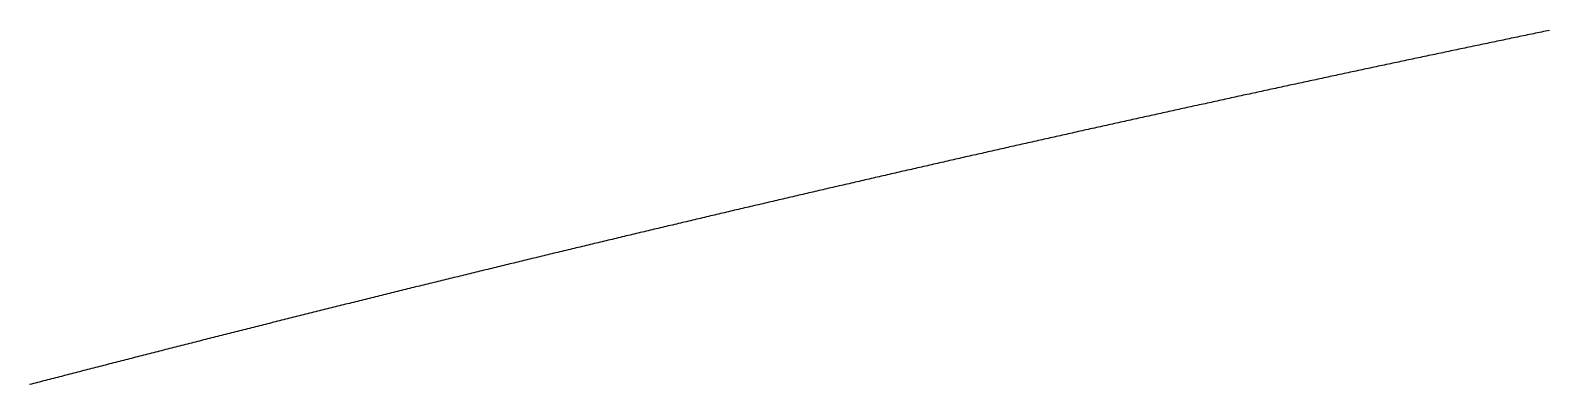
# Model space of a CAD drawing. Extents: x 6805096 to 46905100, y -25788412 to -58651.
# Drawn here: x 12388755 to 15133173, y -1867198 to -1227139 of the extents above; entities that cross this region are included whole.
import ezdxf

# ---------------------------------------------------------------- set-up
doc = ezdxf.new("R2010")
doc.units = 0

msp = doc.modelspace()

# ---------------------------------------------------------------- linework, layer by layer
at = {"layer": 'Layer 1'}
for p, q in [((15098537.135235, -1234687.774955), (15094891.468389, -1235443.988756)), ((15102182.841139, -1233931.803908), (15098537.135235, -1234687.774955)), ((15105828.586089, -1233176.075614), (15102182.841139, -1233931.803908)), ((15109474.370073, -1232420.590075), (15105828.586089, -1233176.075614)), ((15113120.193079, -1231665.347289), (15109474.370073, -1232420.590075)), ((15116766.055094, -1230910.347258), (15113120.193079, -1231665.347289)), ((15120411.956106, -1230155.589982), (15116766.055094, -1230910.347258)), ((15124057.896104, -1229401.07546), (15120411.956106, -1230155.589982)), ((15127703.875075, -1228646.803695), (15124057.896104, -1229401.07546)), ((15131349.893008, -1227892.774684), (15127703.875075, -1228646.803695)), ((15134995.949889, -1227138.98843), (15131349.893008, -1227892.774684)), ((14967317.82944, -1262064.404137), (14963673.576749, -1262829.356866)), ((14970962.121625, -1261299.694151), (14967317.82944, -1262064.404137)), ((14974606.453292, -1260535.226909), (14970962.121625, -1261299.694151)), ((14978250.824429, -1259771.00241), (14974606.453292, -1260535.226909)), ((14981895.235024, -1259007.020655), (14978250.824429, -1259771.00241)), ((14985539.685064, -1258243.281644), (14981895.235024, -1259007.020655)), ((14989184.174538, -1257479.785377), (14985539.685064, -1258243.281644)), ((14992828.703433, -1256716.531855), (14989184.174538, -1257479.785377)), ((14996473.271737, -1255953.521078), (14992828.703433, -1256716.531855)), ((15000117.879438, -1255190.753047), (14996473.271737, -1255953.521078)), ((15003762.526524, -1254428.227761), (15000117.879438, -1255190.753047)), ((15007407.212984, -1253665.94522), (15003762.526524, -1254428.227761)), ((15011051.938804, -1252903.905426), (15007407.212984, -1253665.94522)), ((15014696.703972, -1252142.108379), (15011051.938804, -1252903.905426)), ((15018341.508478, -1251380.554078), (15014696.703972, -1252142.108379)), ((15021986.352307, -1250619.242524), (15018341.508478, -1251380.554078)), ((15025631.235449, -1249858.173717), (15021986.352307, -1250619.242524)), ((15029276.157892, -1249097.347658), (15025631.235449, -1249858.173717)), ((15032921.119622, -1248336.764346), (15029276.157892, -1249097.347658)), ((15036566.120629, -1247576.423783), (15032921.119622, -1248336.764346)), ((15040211.160899, -1246816.325969), (15036566.120629, -1247576.423783)), ((15043856.240421, -1246056.470903), (15040211.160899, -1246816.325969)), ((15047501.359183, -1245296.858586), (15043856.240421, -1246056.470903)), ((15051146.517172, -1244537.489018), (15047501.359183, -1245296.858586)), ((15054791.714377, -1243778.3622), (15051146.517172, -1244537.489018)), ((15058436.950786, -1243019.478132), (15054791.714377, -1243778.3622)), ((15062082.226385, -1242260.836814), (15058436.950786, -1243019.478132)), ((15065727.541164, -1241502.438246), (15062082.226385, -1242260.836814)), ((15069372.89511, -1240744.282429), (15065727.541164, -1241502.438246)), ((15073018.28821, -1239986.369363), (15069372.89511, -1240744.282429)), ((15076663.720454, -1239228.699049), (15073018.28821, -1239986.369363)), ((15080309.191828, -1238471.271486), (15076663.720454, -1239228.699049)), ((15083954.702321, -1237714.086675), (15080309.191828, -1238471.271486)), ((15087600.25192, -1236957.144616), (15083954.702321, -1237714.086675)), ((15091245.840613, -1236200.44531), (15087600.25192, -1236957.144616)), ((15094891.468389, -1235443.988756), (15091245.840613, -1236200.44531)), ((14836149.707874, -1289755.628197), (14832506.885032, -1290529.31948)), ((14839792.570645, -1288982.179646), (14836149.707874, -1289755.628197)), ((14843435.473335, -1288208.973828), (14839792.570645, -1288982.179646)), ((14847078.41593, -1287436.010743), (14843435.473335, -1288208.973828)), ((14850721.398419, -1286663.290392), (14847078.41593, -1287436.010743)), ((14854364.42079, -1285890.812774), (14850721.398419, -1286663.290392)), ((14858007.48303, -1285118.577891), (14854364.42079, -1285890.812774)), ((14861650.585127, -1284346.585741), (14858007.48303, -1285118.577891)), ((14865293.727069, -1283574.836327), (14861650.585127, -1284346.585741)), ((14868936.908845, -1282803.329647), (14865293.727069, -1283574.836327)), ((14872580.130441, -1282032.065702), (14868936.908845, -1282803.329647)), ((14876223.391847, -1281261.044493), (14872580.130441, -1282032.065702)), ((14879866.693049, -1280490.26602), (14876223.391847, -1281261.044493)), ((14883510.034036, -1279719.730283), (14879866.693049, -1280490.26602)), ((14887153.414795, -1278949.437282), (14883510.034036, -1279719.730283)), ((14890796.835315, -1278179.387017), (14887153.414795, -1278949.437282)), ((14894440.295583, -1277409.57949), (14890796.835315, -1278179.387017)), ((14898083.795587, -1276640.0147), (14894440.295583, -1277409.57949)), ((14901727.335315, -1275870.692647), (14898083.795587, -1276640.0147)), ((14905370.914756, -1275101.613332), (14901727.335315, -1275870.692647)), ((14909014.533896, -1274332.776755), (14905370.914756, -1275101.613332)), ((14912658.192724, -1273564.182917), (14909014.533896, -1274332.776755)), ((14916301.891227, -1272795.831817), (14912658.192724, -1273564.182917)), ((14919945.629395, -1272027.723456), (14916301.891227, -1272795.831817)), ((14923589.407213, -1271259.857834), (14919945.629395, -1272027.723456)), ((14927233.224671, -1270492.234952), (14923589.407213, -1271259.857834)), ((14930877.081756, -1269724.854809), (14927233.224671, -1270492.234952)), ((14934520.978457, -1268957.717407), (14930877.081756, -1269724.854809)), ((14938164.91476, -1268190.822745), (14934520.978457, -1268957.717407)), ((14941808.890654, -1267424.170824), (14938164.91476, -1268190.822745)), ((14945452.906127, -1266657.761643), (14941808.890654, -1267424.170824)), ((14949096.961166, -1265891.595204), (14945452.906127, -1266657.761643)), ((14952741.05576, -1265125.671506), (14949096.961166, -1265891.595204)), ((14956385.189897, -1264359.990551), (14952741.05576, -1265125.671506)), ((14960029.363564, -1263594.552337), (14956385.189897, -1264359.990551)), ((14963673.576749, -1262829.356866), (14960029.363564, -1263594.552337)), ((14708674.753206, -1316979.246956), (14705033.335543, -1317761.433699)), ((14712316.211224, -1316197.302936), (14708674.753206, -1316979.246956)), ((14715957.709583, -1315415.601639), (14712316.211224, -1316197.302936)), ((14719599.248272, -1314634.143064), (14715957.709583, -1315415.601639)), ((14723240.827278, -1313852.927213), (14719599.248272, -1314634.143064)), ((14726882.44659, -1313071.954086), (14723240.827278, -1313852.927213)), ((14730524.106195, -1312291.223682), (14726882.44659, -1313071.954086)), ((14734165.806081, -1311510.736003), (14730524.106195, -1312291.223682)), ((14737807.546236, -1310730.491048), (14734165.806081, -1311510.736003)), ((14741449.326648, -1309950.488818), (14737807.546236, -1310730.491048)), ((14745091.147305, -1309170.729314), (14741449.326648, -1309950.488818)), ((14748733.008194, -1308391.212534), (14745091.147305, -1309170.729314)), ((14752374.909305, -1307611.938481), (14748733.008194, -1308391.212534)), ((14756016.850623, -1306832.907153), (14752374.909305, -1307611.938481)), ((14759658.832138, -1306054.118552), (14756016.850623, -1306832.907153)), ((14763300.853838, -1305275.572677), (14759658.832138, -1306054.118552)), ((14766942.915709, -1304497.269529), (14763300.853838, -1305275.572677)), ((14770585.017741, -1303719.209108), (14766942.915709, -1304497.269529)), ((14774227.15992, -1302941.391414), (14770585.017741, -1303719.209108)), ((14777869.342236, -1302163.816448), (14774227.15992, -1302941.391414)), ((14781511.564675, -1301386.48421), (14777869.342236, -1302163.816448)), ((14785153.827225, -1300609.394701), (14781511.564675, -1301386.48421)), ((14788796.129876, -1299832.54792), (14785153.827225, -1300609.394701)), ((14792438.472613, -1299055.943868), (14788796.129876, -1299832.54792)), ((14796080.855426, -1298279.582545), (14792438.472613, -1299055.943868)), ((14799723.278302, -1297503.463951), (14796080.855426, -1298279.582545)), ((14803365.741229, -1296727.588087), (14799723.278302, -1297503.463951)), ((14807008.244196, -1295951.954953), (14803365.741229, -1296727.588087)), ((14810650.787189, -1295176.56455), (14807008.244196, -1295951.954953)), ((14814293.370196, -1294401.416877), (14810650.787189, -1295176.56455)), ((14817935.993207, -1293626.511935), (14814293.370196, -1294401.416877)), ((14821578.656207, -1292851.849724), (14817935.993207, -1293626.511935)), ((14825221.359187, -1292077.430244), (14821578.656207, -1292851.849724)), ((14828864.102132, -1291303.253496), (14825221.359187, -1292077.430244)), ((14832506.885032, -1290529.31948), (14828864.102132, -1291303.253496)), ((14581249.231966, -1344500.200796), (14577609.234316, -1345290.882646)), ((14584889.270395, -1343709.761659), (14581249.231966, -1344500.200796)), ((14588529.349589, -1342919.565235), (14584889.270395, -1343709.761659)), ((14592169.469536, -1342129.611524), (14588529.349589, -1342919.565235)), ((14595809.630225, -1341339.900526), (14592169.469536, -1342129.611524)), ((14599449.831643, -1340550.432241), (14595809.630225, -1341339.900526)), ((14603090.073778, -1339761.206671), (14599449.831643, -1340550.432241)), ((14606730.356618, -1338972.223815), (14603090.073778, -1339761.206671)), ((14610370.680151, -1338183.483673), (14606730.356618, -1338972.223815)), ((14614011.044364, -1337394.986246), (14610370.680151, -1338183.483673)), ((14617651.449247, -1336606.731533), (14614011.044364, -1337394.986246)), ((14621291.894786, -1335818.719537), (14617651.449247, -1336606.731533)), ((14624932.380969, -1335030.950255), (14621291.894786, -1335818.719537)), ((14628572.907785, -1334243.42369), (14624932.380969, -1335030.950255)), ((14632213.475221, -1333456.139841), (14628572.907785, -1334243.42369)), ((14635854.083265, -1332669.098708), (14632213.475221, -1333456.139841)), ((14639494.731905, -1331882.300292), (14635854.083265, -1332669.098708)), ((14643135.42113, -1331095.744593), (14639494.731905, -1331882.300292)), ((14646776.150925, -1330309.431612), (14643135.42113, -1331095.744593)), ((14650416.921281, -1329523.361348), (14646776.150925, -1330309.431612)), ((14654057.732184, -1328737.533802), (14650416.921281, -1329523.361348)), ((14657698.583623, -1327951.948974), (14654057.732184, -1328737.533802)), ((14661339.475585, -1327166.606865), (14657698.583623, -1327951.948974)), ((14664980.408058, -1326381.507474), (14661339.475585, -1327166.606865)), ((14668621.38103, -1325596.650803), (14664980.408058, -1326381.507474)), ((14672262.39449, -1324812.036851), (14668621.38103, -1325596.650803)), ((14675903.448424, -1324027.665618), (14672262.39449, -1324812.036851)), ((14679544.542821, -1323243.537105), (14675903.448424, -1324027.665618)), ((14683185.677669, -1322459.651313), (14679544.542821, -1323243.537105)), ((14686826.852956, -1321676.008241), (14683185.677669, -1322459.651313)), ((14690468.068669, -1320892.60789), (14686826.852956, -1321676.008241)), ((14694109.324796, -1320109.45026), (14690468.068669, -1320892.60789)), ((14697750.621325, -1319326.535351), (14694109.324796, -1320109.45026)), ((14701391.958245, -1318543.863164), (14697750.621325, -1319326.535351)), ((14705033.335543, -1317761.433699), (14701391.958245, -1318543.863164)), ((14457512.267377, -1371519.543468), (14453873.663372, -1372318.477369)), ((14461150.91257, -1370720.85227), (14457512.267377, -1371519.543468)), ((14464789.598942, -1369922.403775), (14461150.91257, -1370720.85227)), ((14468428.326478, -1369124.197983), (14464789.598942, -1369922.403775)), ((14472067.095167, -1368326.234894), (14468428.326478, -1369124.197983)), ((14475705.904998, -1367528.514509), (14472067.095167, -1368326.234894)), ((14479344.755957, -1366731.036829), (14475705.904998, -1367528.514509)), ((14482983.648033, -1365933.801852), (14479344.755957, -1366731.036829)), ((14486622.581213, -1365136.809581), (14482983.648033, -1365933.801852)), ((14490261.555487, -1364340.060014), (14486622.581213, -1365136.809581)), ((14493900.57084, -1363543.553153), (14490261.555487, -1364340.060014)), ((14497539.627262, -1362747.288997), (14493900.57084, -1363543.553153)), ((14501178.72474, -1361951.267546), (14497539.627262, -1362747.288997)), ((14504817.863262, -1361155.488802), (14501178.72474, -1361951.267546)), ((14508457.042816, -1360359.952765), (14504817.863262, -1361155.488802)), ((14512096.263391, -1359564.659434), (14508457.042816, -1360359.952765)), ((14515735.524972, -1358769.60881), (14512096.263391, -1359564.659434)), ((14519374.82755, -1357974.800893), (14515735.524972, -1358769.60881)), ((14523014.171111, -1357180.235684), (14519374.82755, -1357974.800893)), ((14526653.555643, -1356385.913182), (14523014.171111, -1357180.235684)), ((14530292.981135, -1355591.833389), (14526653.555643, -1356385.913182)), ((14533932.447574, -1354797.996304), (14530292.981135, -1355591.833389)), ((14537571.954948, -1354004.401928), (14533932.447574, -1354797.996304)), ((14541211.503245, -1353211.050261), (14537571.954948, -1354004.401928)), ((14544851.092453, -1352417.941303), (14541211.503245, -1353211.050261)), ((14548490.72256, -1351625.075054), (14544851.092453, -1352417.941303)), ((14552130.393553, -1350832.451516), (14548490.72256, -1351625.075054)), ((14555770.105421, -1350040.070687), (14552130.393553, -1350832.451516)), ((14559409.858151, -1349247.932569), (14555770.105421, -1350040.070687)), ((14563049.651732, -1348456.037162), (14559409.858151, -1349247.932569)), ((14566689.486151, -1347664.384466), (14563049.651732, -1348456.037162)), ((14570329.361396, -1346872.974481), (14566689.486151, -1347664.384466)), ((14573969.277455, -1346081.807207), (14570329.361396, -1346872.974481)), ((14577609.234316, -1345290.882646), (14573969.277455, -1346081.807207)), ((14330185.721389, -1399626.636016), (14326548.566643, -1400434.064328)), ((14333822.917748, -1398819.450397), (14330185.721389, -1399626.636016)), ((14337460.155708, -1398012.50747), (14333822.917748, -1398819.450397)), ((14341097.435257, -1397205.807237), (14337460.155708, -1398012.50747)), ((14344734.756383, -1396399.349697), (14341097.435257, -1397205.807237)), ((14348372.119074, -1395593.13485), (14344734.756383, -1396399.349697)), ((14352009.523317, -1394787.162698), (14348372.119074, -1395593.13485)), ((14355646.969102, -1393981.43324), (14352009.523317, -1394787.162698)), ((14359284.456414, -1393175.946477), (14355646.969102, -1393981.43324)), ((14362921.985243, -1392370.702408), (14359284.456414, -1393175.946477)), ((14366559.555577, -1391565.701035), (14362921.985243, -1392370.702408)), ((14370197.167402, -1390760.942357), (14366559.555577, -1391565.701035)), ((14373834.820708, -1389956.426375), (14370197.167402, -1390760.942357)), ((14377472.515481, -1389152.153088), (14373834.820708, -1389956.426375)), ((14381110.25171, -1388348.122499), (14377472.515481, -1389152.153088)), ((14384748.029383, -1387544.334605), (14381110.25171, -1388348.122499)), ((14388385.848488, -1386740.789409), (14384748.029383, -1387544.334605)), ((14392023.709012, -1385937.48691), (14388385.848488, -1386740.789409)), ((14395661.610944, -1385134.427108), (14392023.709012, -1385937.48691)), ((14399299.554271, -1384331.610004), (14395661.610944, -1385134.427108)), ((14402937.538981, -1383529.035598), (14399299.554271, -1384331.610004)), ((14406575.565062, -1382726.70389), (14402937.538981, -1383529.035598)), ((14410213.632502, -1381924.614881), (14406575.565062, -1382726.70389)), ((14413851.741289, -1381122.768571), (14410213.632502, -1381924.614881)), ((14417489.89141, -1380321.16496), (14413851.741289, -1381122.768571)), ((14421128.082854, -1379519.804049), (14417489.89141, -1380321.16496)), ((14424766.315609, -1378718.685837), (14421128.082854, -1379519.804049)), ((14428404.589662, -1377917.810325), (14424766.315609, -1378718.685837)), ((14432042.905002, -1377117.177514), (14428404.589662, -1377917.810325)), ((14435681.261615, -1376316.787403), (14432042.905002, -1377117.177514)), ((14439319.659491, -1375516.639994), (14435681.261615, -1376316.787403)), ((14442958.098617, -1374716.735285), (14439319.659491, -1375516.639994)), ((14446596.57898, -1373917.073278), (14442958.098617, -1374716.735285)), ((14450235.100569, -1373117.653973), (14446596.57898, -1373917.073278)), ((14453873.663372, -1372318.477369), (14450235.100569, -1373117.653973)), ((14210181.659054, -1426399.910261), (14206545.88434, -1427215.347267)), ((14213817.475781, -1425584.71594), (14210181.659054, -1426399.910261)), ((14217453.334509, -1424769.764301), (14213817.475781, -1425584.71594)), ((14221089.235225, -1423955.055346), (14217453.334509, -1424769.764301)), ((14224725.177918, -1423140.589075), (14221089.235225, -1423955.055346)), ((14228361.162576, -1422326.365488), (14224725.177918, -1423140.589075)), ((14231997.189186, -1421512.384586), (14228361.162576, -1422326.365488)), ((14235633.257736, -1420698.646368), (14231997.189186, -1421512.384586)), ((14239269.368214, -1419885.150836), (14235633.257736, -1420698.646368)), ((14242905.520608, -1419071.897989), (14239269.368214, -1419885.150836)), ((14246541.714907, -1418258.887827), (14242905.520608, -1419071.897989)), ((14250177.951097, -1417446.120352), (14246541.714907, -1418258.887827)), ((14253814.229166, -1416633.595562), (14250177.951097, -1417446.120352)), ((14257450.549103, -1415821.31346), (14253814.229166, -1416633.595562)), ((14261086.910896, -1415009.274044), (14257450.549103, -1415821.31346)), ((14264723.314532, -1414197.477315), (14261086.910896, -1415009.274044)), ((14268359.759999, -1413385.923273), (14264723.314532, -1414197.477315)), ((14271996.247286, -1412574.611919), (14268359.759999, -1413385.923273)), ((14275632.776379, -1411763.543253), (14271996.247286, -1412574.611919)), ((14279269.347268, -1410952.717276), (14275632.776379, -1411763.543253)), ((14282905.959939, -1410142.133987), (14279269.347268, -1410952.717276)), ((14286542.614381, -1409331.793386), (14282905.959939, -1410142.133987)), ((14290179.310581, -1408521.695475), (14286542.614381, -1409331.793386)), ((14293816.048528, -1407711.840254), (14290179.310581, -1408521.695475)), ((14297452.828209, -1406902.227721), (14293816.048528, -1407711.840254)), ((14301089.649613, -1406092.857879), (14297452.828209, -1406902.227721)), ((14304726.512726, -1405283.730727), (14301089.649613, -1406092.857879)), ((14308363.417538, -1404474.846266), (14304726.512726, -1405283.730727)), ((14312000.364036, -1403666.204496), (14308363.417538, -1404474.846266)), ((14315637.352207, -1402857.805416), (14312000.364036, -1403666.204496)), ((14319274.38204, -1402049.649028), (14315637.352207, -1402857.805416)), ((14322911.453523, -1401241.735332), (14319274.38204, -1402049.649028)), ((14326548.566643, -1400434.064328), (14322911.453523, -1401241.735332)), ((14086588.967269, -1454260.911744), (14082954.628199, -1455084.599802)), ((14090223.348764, -1453437.46636), (14086588.967269, -1454260.911744)), ((14093857.772671, -1452614.263649), (14090223.348764, -1453437.46636)), ((14097492.238979, -1451791.303612), (14093857.772671, -1452614.263649)), ((14101126.747675, -1450968.586249), (14097492.238979, -1451791.303612)), ((14104761.298747, -1450146.11156), (14101126.747675, -1450968.586249)), ((14108395.892183, -1449323.879547), (14104761.298747, -1450146.11156)), ((14112030.527972, -1448501.890208), (14108395.892183, -1449323.879547)), ((14115665.2061, -1447680.143544), (14112030.527972, -1448501.890208)), ((14119299.926556, -1446858.639556), (14115665.2061, -1447680.143544)), ((14122934.689327, -1446037.378244), (14119299.926556, -1446858.639556)), ((14126569.494403, -1445216.359608), (14122934.689327, -1446037.378244)), ((14130204.341769, -1444395.583649), (14126569.494403, -1445216.359608)), ((14133839.231415, -1443575.050366), (14130204.341769, -1444395.583649)), ((14137474.163328, -1442754.75976), (14133839.231415, -1443575.050366)), ((14141109.137496, -1441934.711832), (14137474.163328, -1442754.75976)), ((14144744.153907, -1441114.906581), (14141109.137496, -1441934.711832)), ((14148379.21255, -1440295.344008), (14144744.153907, -1441114.906581)), ((14152014.31341, -1439476.024113), (14148379.21255, -1440295.344008)), ((14155649.456478, -1438656.946897), (14152014.31341, -1439476.024113)), ((14159284.64174, -1437838.112359), (14155649.456478, -1438656.946897)), ((14162919.869184, -1437019.520501), (14159284.64174, -1437838.112359)), ((14166555.138799, -1436201.171321), (14162919.869184, -1437019.520501)), ((14170190.450572, -1435383.064822), (14166555.138799, -1436201.171321)), ((14173825.804491, -1434565.201002), (14170190.450572, -1435383.064822)), ((14177461.200544, -1433747.579862), (14173825.804491, -1434565.201002)), ((14181096.638719, -1432930.201403), (14177461.200544, -1433747.579862)), ((14184732.119004, -1432113.065625), (14181096.638719, -1432930.201403)), ((14188367.641387, -1431296.172527), (14184732.119004, -1432113.065625)), ((14192003.205855, -1430479.522111), (14188367.641387, -1431296.172527)), ((14195638.812396, -1429663.114377), (14192003.205855, -1430479.522111)), ((14199274.460999, -1428846.949325), (14195638.812396, -1429663.114377)), ((14202910.151651, -1428031.026954), (14199274.460999, -1428846.949325)), ((14206545.88434, -1427215.347267), (14202910.151651, -1428031.026954)), ((13966678.25063, -1481570.747412), (13963045.318367, -1482402.443526)), ((13970311.225718, -1480739.293961), (13966678.25063, -1481570.747412)), ((13973944.243617, -1479908.083175), (13970311.225718, -1480739.293961)), ((13977577.304317, -1479077.115053), (13973944.243617, -1479908.083175)), ((13981210.407805, -1478246.389596), (13977577.304317, -1479077.115053)), ((13984843.554068, -1477415.906804), (13981210.407805, -1478246.389596)), ((13988476.743096, -1476585.666677), (13984843.554068, -1477415.906804)), ((13992109.974875, -1475755.669215), (13988476.743096, -1476585.666677)), ((13995743.249393, -1474925.914419), (13992109.974875, -1475755.669215)), ((13999376.566639, -1474096.402289), (13995743.249393, -1474925.914419)), ((14003009.9266, -1473267.132826), (13999376.566639, -1474096.402289)), ((14006643.329264, -1472438.106029), (14003009.9266, -1473267.132826)), ((14010276.774619, -1471609.321899), (14006643.329264, -1472438.106029)), ((14013910.262654, -1470780.780437), (14010276.774619, -1471609.321899)), ((14017543.793355, -1469952.481642), (14013910.262654, -1470780.780437)), ((14021177.366711, -1469124.425514), (14017543.793355, -1469952.481642)), ((14024810.982709, -1468296.612055), (14021177.366711, -1469124.425514)), ((14028444.641338, -1467469.041264), (14024810.982709, -1468296.612055)), ((14032078.342585, -1466641.713142), (14028444.641338, -1467469.041264)), ((14035712.086439, -1465814.627689), (14032078.342585, -1466641.713142)), ((14039345.872887, -1464987.784905), (14035712.086439, -1465814.627689)), ((14042979.701917, -1464161.18479), (14039345.872887, -1464987.784905)), ((14046613.573517, -1463334.827346), (14042979.701917, -1464161.18479)), ((14050247.487674, -1462508.712571), (14046613.573517, -1463334.827346)), ((14053881.444378, -1461682.840467), (14050247.487674, -1462508.712571)), ((14057515.443615, -1460857.211033), (14053881.444378, -1461682.840467)), ((14061149.485373, -1460031.824271), (14057515.443615, -1460857.211033)), ((14064783.569641, -1459206.68018), (14061149.485373, -1460031.824271)), ((14068417.696407, -1458381.77876), (14064783.569641, -1459206.68018)), ((14072051.865657, -1457557.120012), (14068417.696407, -1458381.77876)), ((14075686.077381, -1456732.703936), (14072051.865657, -1457557.120012)), ((14079320.331565, -1455908.530533), (14075686.077381, -1456732.703936)), ((14082954.628199, -1455084.599802), (14079320.331565, -1455908.530533)), ((13846814.169622, -1509144.84392), (13843182.657354, -1509984.547776)), ((13850445.725115, -1508305.382717), (13846814.169622, -1509144.84392)), ((13854077.323819, -1507466.164169), (13850445.725115, -1508305.382717)), ((13857708.965723, -1506627.188276), (13854077.323819, -1507466.164169)), ((13861340.650815, -1505788.455038), (13857708.965723, -1506627.188276)), ((13864972.379082, -1504949.964456), (13861340.650815, -1505788.455038)), ((13868604.150512, -1504111.716529), (13864972.379082, -1504949.964456)), ((13872235.965094, -1503273.711258), (13868604.150512, -1504111.716529)), ((13875867.822815, -1502435.948643), (13872235.965094, -1503273.711258)), ((13879499.723662, -1501598.428685), (13875867.822815, -1502435.948643)), ((13883131.667625, -1500761.151384), (13879499.723662, -1501598.428685)), ((13886763.654691, -1499924.11674), (13883131.667625, -1500761.151384)), ((13890395.684847, -1499087.324754), (13886763.654691, -1499924.11674)), ((13894027.758082, -1498250.775425), (13890395.684847, -1499087.324754)), ((13897659.874383, -1497414.468754), (13894027.758082, -1498250.775425)), ((13901292.033738, -1496578.404741), (13897659.874383, -1497414.468754)), ((13904924.236136, -1495742.583387), (13901292.033738, -1496578.404741)), ((13908556.481564, -1494907.004692), (13904924.236136, -1495742.583387)), ((13912188.77001, -1494071.668656), (13908556.481564, -1494907.004692)), ((13915821.101462, -1493236.57528), (13912188.77001, -1494071.668656)), ((13919453.475908, -1492401.724563), (13915821.101462, -1493236.57528)), ((13923085.893336, -1491567.116506), (13919453.475908, -1492401.724563)), ((13926718.353733, -1490732.75111), (13923085.893336, -1491567.116506)), ((13930350.857087, -1489898.628374), (13926718.353733, -1490732.75111)), ((13933983.403387, -1489064.748299), (13930350.857087, -1489898.628374)), ((13937615.99262, -1488231.110885), (13933983.403387, -1489064.748299)), ((13941248.624775, -1487397.716133), (13937615.99262, -1488231.110885)), ((13944881.299838, -1486564.564042), (13941248.624775, -1487397.716133)), ((13948514.017798, -1485731.654614), (13944881.299838, -1486564.564042)), ((13952146.778643, -1484898.987848), (13948514.017798, -1485731.654614)), ((13955779.582361, -1484066.563744), (13952146.778643, -1484898.987848)), ((13959412.42894, -1483234.382303), (13955779.582361, -1484066.563744)), ((13963045.318367, -1482402.443526), (13959412.42894, -1483234.382303)), ((13730627.282155, -1536135.722277), (13726997.159445, -1536983.190918)), ((13734257.448476, -1535288.496281), (13730627.282155, -1536135.722277)), ((13737887.658396, -1534441.512931), (13734257.448476, -1535288.496281)), ((13741517.911904, -1533594.772226), (13737887.658396, -1534441.512931)), ((13745148.208987, -1532748.274166), (13741517.911904, -1533594.772226)), ((13748778.549632, -1531902.018754), (13745148.208987, -1532748.274166)), ((13752408.933829, -1531056.005987), (13748778.549632, -1531902.018754)), ((13756039.361564, -1530210.235867), (13752408.933829, -1531056.005987)), ((13759669.832826, -1529364.708395), (13756039.361564, -1530210.235867)), ((13763300.347602, -1528519.42357), (13759669.832826, -1529364.708395)), ((13766930.905881, -1527674.381392), (13763300.347602, -1528519.42357)), ((13770561.507651, -1526829.581862), (13766930.905881, -1527674.381392)), ((13774192.152898, -1525985.024981), (13770561.507651, -1526829.581862)), ((13777822.841612, -1525140.710748), (13774192.152898, -1525985.024981)), ((13781453.573779, -1524296.639164), (13777822.841612, -1525140.710748)), ((13785084.349388, -1523452.810228), (13781453.573779, -1524296.639164)), ((13788715.168428, -1522609.223943), (13785084.349388, -1523452.810228)), ((13792346.030885, -1521765.880307), (13788715.168428, -1522609.223943)), ((13795976.936747, -1520922.779321), (13792346.030885, -1521765.880307)), ((13799607.886003, -1520079.920985), (13795976.936747, -1520922.779321)), ((13803238.87864, -1519237.305299), (13799607.886003, -1520079.920985)), ((13806869.914646, -1518394.932265), (13803238.87864, -1519237.305299)), ((13810500.99401, -1517552.801881), (13806869.914646, -1518394.932265)), ((13814132.116718, -1516710.914149), (13810500.99401, -1517552.801881)), ((13817763.28276, -1515869.269069), (13814132.116718, -1516710.914149)), ((13821394.492122, -1515027.86664), (13817763.28276, -1515869.269069)), ((13825025.744793, -1514186.706864), (13821394.492122, -1515027.86664)), ((13828657.04076, -1513345.78974), (13825025.744793, -1514186.706864)), ((13832288.380012, -1512505.115269), (13828657.04076, -1513345.78974)), ((13835919.762537, -1511664.683451), (13832288.380012, -1512505.115269)), ((13839551.188321, -1510824.494287), (13835919.762537, -1511664.683451)), ((13843182.657354, -1509984.547776), (13839551.188321, -1510824.494287)), ((13610856.332038, -1564230.302293), (13607227.655299, -1565085.778059)), ((13614485.052787, -1563375.069162), (13610856.332038, -1564230.302293)), ((13618113.817536, -1562520.078668), (13614485.052787, -1563375.069162)), ((13621742.626272, -1561665.330809), (13618113.817536, -1562520.078668)), ((13625371.478982, -1560810.825587), (13621742.626272, -1561665.330809)), ((13629000.375655, -1559956.563001), (13625371.478982, -1560810.825587)), ((13632629.316279, -1559102.543053), (13629000.375655, -1559956.563001)), ((13636258.300841, -1558248.765742), (13632629.316279, -1559102.543053)), ((13639887.329329, -1557395.231068), (13636258.300841, -1558248.765742)), ((13643516.401731, -1556541.939033), (13639887.329329, -1557395.231068)), ((13647145.518036, -1555688.889635), (13643516.401731, -1556541.939033)), ((13650774.67823, -1554836.082876), (13647145.518036, -1555688.889635)), ((13654403.882302, -1553983.518755), (13650774.67823, -1554836.082876)), ((13658033.13024, -1553131.197274), (13654403.882302, -1553983.518755)), ((13661662.422032, -1552279.118432), (13658033.13024, -1553131.197274)), ((13665291.757665, -1551427.282229), (13661662.422032, -1552279.118432)), ((13668921.137128, -1550575.688666), (13665291.757665, -1551427.282229)), ((13672550.560407, -1549724.337744), (13668921.137128, -1550575.688666)), ((13676180.027492, -1548873.229461), (13672550.560407, -1549724.337744)), ((13679809.53837, -1548022.36382), (13676180.027492, -1548873.229461)), ((13683439.09303, -1547171.74082), (13679809.53837, -1548022.36382)), ((13687068.691457, -1546321.36046), (13683439.09303, -1547171.74082)), ((13690698.333642, -1545471.222743), (13687068.691457, -1546321.36046)), ((13694328.019571, -1544621.327667), (13690698.333642, -1545471.222743)), ((13697957.749233, -1543771.675234), (13694328.019571, -1544621.327667)), ((13701587.522615, -1542922.265443), (13697957.749233, -1543771.675234)), ((13705217.339706, -1542073.098294), (13701587.522615, -1542922.265443)), ((13708847.200493, -1541224.173789), (13705217.339706, -1542073.098294)), ((13712477.104964, -1540375.491927), (13708847.200493, -1541224.173789)), ((13716107.053106, -1539527.052709), (13712477.104964, -1540375.491927)), ((13719737.044909, -1538678.856134), (13716107.053106, -1539527.052709)), ((13723367.080359, -1537830.902204), (13719737.044909, -1538678.856134)), ((13726997.159445, -1536983.190918), (13723367.080359, -1537830.902204)), ((13494760.571953, -1591725.872462), (13491133.309962, -1592589.112414)), ((13498387.878342, -1590862.875137), (13494760.571953, -1591725.872462)), ((13502015.229118, -1590000.120439), (13498387.878342, -1590862.875137)), ((13505642.624268, -1589137.608368), (13502015.229118, -1590000.120439)), ((13509270.063781, -1588275.338923), (13505642.624268, -1589137.608368)), ((13512897.547643, -1587413.312106), (13509270.063781, -1588275.338923)), ((13516525.075844, -1586551.527917), (13512897.547643, -1587413.312106)), ((13520152.648371, -1585689.986356), (13516525.075844, -1586551.527917)), ((13523780.265211, -1584828.687424), (13520152.648371, -1585689.986356)), ((13527407.926353, -1583967.63112), (13523780.265211, -1584828.687424)), ((13531035.631785, -1583106.817445), (13527407.926353, -1583967.63112)), ((13534663.381494, -1582246.246399), (13531035.631785, -1583106.817445)), ((13538291.175469, -1581385.917983), (13534663.381494, -1582246.246399)), ((13541919.013696, -1580525.832196), (13538291.175469, -1581385.917983)), ((13545546.896165, -1579665.989039), (13541919.013696, -1580525.832196)), ((13549174.822863, -1578806.388513), (13545546.896165, -1579665.989039)), ((13552802.793778, -1577947.030618), (13549174.822863, -1578806.388513)), ((13556430.808898, -1577087.915353), (13552802.793778, -1577947.030618)), ((13560058.86821, -1576229.04272), (13556430.808898, -1577087.915353)), ((13563686.971704, -1575370.412718), (13560058.86821, -1576229.04272)), ((13567315.119365, -1574512.025348), (13563686.971704, -1575370.412718)), ((13570943.311183, -1573653.88061), (13567315.119365, -1574512.025348)), ((13574571.547145, -1572795.978504), (13570943.311183, -1573653.88061)), ((13578199.82724, -1571938.319032), (13574571.547145, -1572795.978504)), ((13581828.151454, -1571080.902192), (13578199.82724, -1571938.319032)), ((13585456.519776, -1570223.727985), (13581828.151454, -1571080.902192)), ((13589084.932194, -1569366.796412), (13585456.519776, -1570223.727985)), ((13592713.388696, -1568510.107472), (13589084.932194, -1569366.796412)), ((13596341.88927, -1567653.661167), (13592713.388696, -1568510.107472)), ((13599970.433903, -1566797.457496), (13596341.88927, -1567653.661167)), ((13603599.022583, -1565941.49646), (13599970.433903, -1566797.457496)), ((13607227.655299, -1565085.778059), (13603599.022583, -1565941.49646)), ((13382336.155641, -1618599.130766), (13378710.276013, -1619469.891991)), ((13385962.080044, -1617728.612159), (13382336.155641, -1618599.130766)), ((13389588.049208, -1616858.336169), (13385962.080044, -1617728.612159)), ((13393214.063122, -1615988.302798), (13389588.049208, -1616858.336169)), ((13396840.121773, -1615118.512045), (13393214.063122, -1615988.302798)), ((13400466.225151, -1614248.96391), (13396840.121773, -1615118.512045)), ((13404092.373241, -1613379.658394), (13400466.225151, -1614248.96391)), ((13407718.566033, -1612510.595497), (13404092.373241, -1613379.658394)), ((13411344.803514, -1611641.77522), (13407718.566033, -1612510.595497)), ((13414971.085673, -1610773.197562), (13411344.803514, -1611641.77522)), ((13418597.412496, -1609904.862525), (13414971.085673, -1610773.197562)), ((13422223.783972, -1609036.770107), (13418597.412496, -1609904.862525)), ((13425850.200089, -1608168.920311), (13422223.783972, -1609036.770107)), ((13429476.660834, -1607301.313135), (13425850.200089, -1608168.920311)), ((13433103.166197, -1606433.94858), (13429476.660834, -1607301.313135)), ((13436729.716163, -1605566.826646), (13433103.166197, -1606433.94858)), ((13440356.310722, -1604699.947335), (13436729.716163, -1605566.826646)), ((13443982.949861, -1603833.310645), (13440356.310722, -1604699.947335)), ((13447609.633569, -1602966.916578), (13443982.949861, -1603833.310645)), ((13451236.361832, -1602100.765133), (13447609.633569, -1602966.916578)), ((13454863.134639, -1601234.856311), (13451236.361832, -1602100.765133)), ((13458489.951978, -1600369.190112), (13454863.134639, -1601234.856311)), ((13462116.813837, -1599503.766537), (13458489.951978, -1600369.190112)), ((13465743.720203, -1598638.585586), (13462116.813837, -1599503.766537)), ((13469370.671065, -1597773.647258), (13465743.720203, -1598638.585586)), ((13472997.66641, -1596908.951555), (13469370.671065, -1597773.647258)), ((13476624.706226, -1596044.498476), (13472997.66641, -1596908.951555)), ((13480251.790502, -1595180.288023), (13476624.706226, -1596044.498476)), ((13483878.919224, -1594316.320194), (13480251.790502, -1595180.288023)), ((13487506.092382, -1593452.594991), (13483878.919224, -1594316.320194)), ((13491133.309962, -1592589.112414), (13487506.092382, -1593452.594991)), ((13266330.281508, -1646583.826612), (13262705.841042, -1647462.351441)), ((13269954.767136, -1645705.544391), (13266330.281508, -1646583.826612)), ((13273579.297914, -1644827.504778), (13269954.767136, -1645705.544391)), ((13277203.873828, -1643949.707774), (13273579.297914, -1644827.504778)), ((13280828.494868, -1643072.153379), (13277203.873828, -1643949.707774)), ((13284453.161021, -1642194.841594), (13280828.494868, -1643072.153379)), ((13288077.872275, -1641317.772418), (13284453.161021, -1642194.841594)), ((13291702.628618, -1640440.945852), (13288077.872275, -1641317.772418)), ((13295327.430037, -1639564.361896), (13291702.628618, -1640440.945852)), ((13298952.276521, -1638688.020551), (13295327.430037, -1639564.361896)), ((13302577.168058, -1637811.921816), (13298952.276521, -1638688.020551)), ((13306202.104635, -1636936.065693), (13302577.168058, -1637811.921816)), ((13309827.08624, -1636060.452181), (13306202.104635, -1636936.065693)), ((13313452.112862, -1635185.08128), (13309827.08624, -1636060.452181)), ((13317077.184487, -1634309.952992), (13313452.112862, -1635185.08128)), ((13320702.301105, -1633435.067315), (13317077.184487, -1634309.952992)), ((13324327.462703, -1632560.424252), (13320702.301105, -1633435.067315)), ((13327952.669268, -1631686.023801), (13324327.462703, -1632560.424252)), ((13331577.920789, -1630811.865963), (13327952.669268, -1631686.023801)), ((13335203.217253, -1629937.950738), (13331577.920789, -1630811.865963)), ((13338828.558649, -1629064.278127), (13335203.217253, -1629937.950738)), ((13342453.944964, -1628190.84813), (13338828.558649, -1629064.278127)), ((13346079.376186, -1627317.660747), (13342453.944964, -1628190.84813)), ((13349704.852304, -1626444.715979), (13346079.376186, -1627317.660747)), ((13353330.373304, -1625572.013826), (13349704.852304, -1626444.715979)), ((13356955.939175, -1624699.554287), (13353330.373304, -1625572.013826)), ((13360581.549905, -1623827.337365), (13356955.939175, -1624699.554287)), ((13364207.205482, -1622955.363057), (13360581.549905, -1623827.337365)), ((13367832.905893, -1622083.631366), (13364207.205482, -1622955.363057)), ((13371458.651127, -1621212.142291), (13367832.905893, -1622083.631366)), ((13375084.441171, -1620340.895832), (13371458.651127, -1621212.142291)), ((13378710.276013, -1619469.891991), (13375084.441171, -1620340.895832)), ((13153993.687218, -1673930.907697), (13150370.652765, -1674816.953237)), ((13157616.767208, -1673045.104756), (13153993.687218, -1673930.907697)), ((13161239.892723, -1672159.544415), (13157616.767208, -1673045.104756)), ((13164863.06375, -1671274.226673), (13161239.892723, -1672159.544415)), ((13168486.280278, -1670389.151532), (13164863.06375, -1671274.226673)), ((13172109.542294, -1669504.318991), (13168486.280278, -1670389.151532)), ((13175732.849787, -1668619.729051), (13172109.542294, -1669504.318991)), ((13179356.202744, -1667735.381711), (13175732.849787, -1668619.729051)), ((13182979.601154, -1666851.276973), (13179356.202744, -1667735.381711)), ((13186603.045003, -1665967.414837), (13182979.601154, -1666851.276973)), ((13190226.53428, -1665083.795302), (13186603.045003, -1665967.414837)), ((13193850.068973, -1664200.41837), (13190226.53428, -1665083.795302)), ((13197473.64907, -1663317.28404), (13193850.068973, -1664200.41837)), ((13201097.274558, -1662434.392312), (13197473.64907, -1663317.28404)), ((13204720.945426, -1661551.743188), (13201097.274558, -1662434.392312)), ((13208344.661662, -1660669.336667), (13204720.945426, -1661551.743188)), ((13211968.423252, -1659787.172749), (13208344.661662, -1660669.336667)), ((13215592.230186, -1658905.251436), (13211968.423252, -1659787.172749)), ((13219216.082451, -1658023.572726), (13215592.230186, -1658905.251436)), ((13222839.980034, -1657142.136621), (13219216.082451, -1658023.572726)), ((13226463.922925, -1656260.943121), (13222839.980034, -1657142.136621)), ((13230087.91111, -1655379.992226), (13226463.922925, -1656260.943121)), ((13233711.944578, -1654499.283936), (13230087.91111, -1655379.992226)), ((13237336.023316, -1653618.818251), (13233711.944578, -1654499.283936)), ((13240960.147313, -1652738.595173), (13237336.023316, -1653618.818251)), ((13244584.316556, -1651858.6147), (13240960.147313, -1652738.595173)), ((13248208.531033, -1650978.876834), (13244584.316556, -1651858.6147)), ((13251832.790733, -1650099.381575), (13248208.531033, -1650978.876834)), ((13255457.095642, -1649220.128923), (13251832.790733, -1650099.381575)), ((13259081.445749, -1648341.118878), (13255457.095642, -1649220.128923)), ((13262705.841042, -1647462.351441), (13259081.445749, -1648341.118878)), ((13041700.853913, -1701511.126668), (13038079.237112, -1702404.692642)), ((13045322.516627, -1700617.803284), (13041700.853913, -1701511.126668)), ((13048944.225242, -1699724.72249), (13045322.516627, -1700617.803284)), ((13052565.979744, -1698831.884288), (13048944.225242, -1699724.72249)), ((13056187.780122, -1697939.288677), (13052565.979744, -1698831.884288)), ((13059809.626365, -1697046.935657), (13056187.780122, -1697939.288677)), ((13063431.518459, -1696154.825229), (13059809.626365, -1697046.935657)), ((13067053.456392, -1695262.957393), (13063431.518459, -1696154.825229)), ((13070675.440154, -1694371.33215), (13067053.456392, -1695262.957393)), ((13074297.46973, -1693479.949499), (13070675.440154, -1694371.33215)), ((13077919.54511, -1692588.809441), (13074297.46973, -1693479.949499)), ((13081541.666282, -1691697.911976), (13077919.54511, -1692588.809441)), ((13085163.833232, -1690807.257105), (13081541.666282, -1691697.911976)), ((13088786.04595, -1689916.844827), (13085163.833232, -1690807.257105)), ((13092408.304422, -1689026.675144), (13088786.04595, -1689916.844827)), ((13096030.608637, -1688136.748055), (13092408.304422, -1689026.675144)), ((13099652.958583, -1687247.06356), (13096030.608637, -1688136.748055)), ((13103275.354247, -1686357.621661), (13099652.958583, -1687247.06356)), ((13106897.795618, -1685468.422356), (13103275.354247, -1686357.621661)), ((13110520.282683, -1684579.465648), (13106897.795618, -1685468.422356)), ((13114142.815431, -1683690.751535), (13110520.282683, -1684579.465648)), ((13117765.393849, -1682802.280018), (13114142.815431, -1683690.751535)), ((13121388.017924, -1681914.051097), (13117765.393849, -1682802.280018)), ((13125010.687646, -1681026.064773), (13121388.017924, -1681914.051097)), ((13128633.403001, -1680138.321046), (13125010.687646, -1681026.064773)), ((13132256.163978, -1679250.819917), (13128633.403001, -1680138.321046)), ((13135878.970565, -1678363.561385), (13132256.163978, -1679250.819917)), ((13139501.822749, -1677476.54545), (13135878.970565, -1678363.561385)), ((13143124.720519, -1676589.772114), (13139501.822749, -1677476.54545)), ((13146747.663861, -1675703.241376), (13143124.720519, -1676589.772114)), ((13150370.652765, -1674816.953237), (13146747.663861, -1675703.241376)), ((12933072.376166, -1728423.631393), (12929452.142365, -1729324.474944)), ((12936692.656242, -1727523.030425), (12933072.376166, -1728423.631393)), ((12940312.982581, -1726622.672038), (12936692.656242, -1727523.030425)), ((12943933.355172, -1725722.556234), (12940312.982581, -1726622.672038)), ((12947553.774002, -1724822.683012), (12943933.355172, -1725722.556234)), ((12951174.23906, -1723923.052374), (12947553.774002, -1724822.683012)), ((12954794.750332, -1723023.664318), (12951174.23906, -1723923.052374)), ((12958415.307808, -1722124.518846), (12954794.750332, -1723023.664318)), ((12962035.911474, -1721225.615957), (12958415.307808, -1722124.518846)), ((12965656.561319, -1720326.955652), (12962035.911474, -1721225.615957)), ((12969277.257331, -1719428.537932), (12965656.561319, -1720326.955652)), ((12972897.999497, -1718530.362796), (12969277.257331, -1719428.537932)), ((12976518.787806, -1717632.430245), (12972897.999497, -1718530.362796)), ((12980139.622245, -1716734.74028), (12976518.787806, -1717632.430245)), ((12983760.502802, -1715837.292899), (12980139.622245, -1716734.74028)), ((12987381.429466, -1714940.088105), (12983760.502802, -1715837.292899)), ((12991002.402223, -1714043.125896), (12987381.429466, -1714940.088105)), ((12994623.421062, -1713146.406274), (12991002.402223, -1714043.125896)), ((12998244.485971, -1712249.929238), (12994623.421062, -1713146.406274)), ((13001865.596938, -1711353.694789), (12998244.485971, -1712249.929238)), ((13005486.75395, -1710457.702927), (13001865.596938, -1711353.694789)), ((13009107.956996, -1709561.953653), (13005486.75395, -1710457.702927)), ((13012729.206063, -1708666.446967), (13009107.956996, -1709561.953653)), ((13016350.501139, -1707771.182868), (13012729.206063, -1708666.446967)), ((13019971.842213, -1706876.161358), (13016350.501139, -1707771.182868)), ((13023593.229271, -1705981.382436), (13019971.842213, -1706876.161358)), ((13027214.662302, -1705086.846104), (13023593.229271, -1705981.382436)), ((13030836.141294, -1704192.55236), (13027214.662302, -1705086.846104)), ((13034457.666235, -1703298.501206), (13030836.141294, -1704192.55236)), ((13038079.237112, -1702404.692642), (13034457.666235, -1703298.501206)), ((12824485.546494, -1755554.459639), (12820866.706594, -1756462.580506)), ((12828104.433033, -1754646.581345), (12824485.546494, -1755554.459639)), ((12831723.366198, -1753738.945625), (12828104.433033, -1754646.581345)), ((12835342.345979, -1752831.552478), (12831723.366198, -1753738.945625)), ((12838961.372362, -1751924.401905), (12835342.345979, -1752831.552478)), ((12842580.445335, -1751017.493906), (12838961.372362, -1751924.401905)), ((12846199.564887, -1750110.828482), (12842580.445335, -1751017.493906)), ((12849818.731006, -1749204.405632), (12846199.564887, -1750110.828482)), ((12853437.943678, -1748298.225358), (12849818.731006, -1749204.405632)), ((12857057.202892, -1747392.287659), (12853437.943678, -1748298.225358)), ((12860676.508637, -1746486.592535), (12857057.202892, -1747392.287659)), ((12864295.860899, -1745581.139987), (12860676.508637, -1746486.592535)), ((12867915.259667, -1744675.930016), (12864295.860899, -1745581.139987)), ((12871534.704929, -1743770.962621), (12867915.259667, -1744675.930016)), ((12875154.196672, -1742866.237803), (12871534.704929, -1743770.962621)), ((12878773.734884, -1741961.755562), (12875154.196672, -1742866.237803)), ((12882393.319554, -1741057.515899), (12878773.734884, -1741961.755562)), ((12886012.950669, -1740153.518813), (12882393.319554, -1741057.515899)), ((12889632.628217, -1739249.764305), (12886012.950669, -1740153.518813)), ((12893252.352186, -1738346.252375), (12889632.628217, -1739249.764305)), ((12896872.122564, -1737442.983024), (12893252.352186, -1738346.252375)), ((12900491.939339, -1736539.956251), (12896872.122564, -1737442.983024)), ((12904111.802498, -1735637.172058), (12900491.939339, -1736539.956251)), ((12907731.71203, -1734734.630444), (12904111.802498, -1735637.172058)), ((12911351.667922, -1733832.33141), (12907731.71203, -1734734.630444)), ((12914971.670163, -1732930.274956), (12911351.667922, -1733832.33141)), ((12918591.718739, -1732028.461081), (12914971.670163, -1732930.274956)), ((12922211.81364, -1731126.889788), (12918591.718739, -1732028.461081)), ((12925831.954853, -1730225.561075), (12922211.81364, -1731126.889788)), ((12929452.142365, -1729324.474944), (12925831.954853, -1730225.561075)), ((12712323.256768, -1783819.001554), (12708705.868682, -1784734.642042)), ((12715940.691869, -1782903.603629), (12712323.256768, -1783819.001554)), ((12719558.173972, -1781988.448269), (12715940.691869, -1782903.603629)), ((12723175.703065, -1781073.535474), (12719558.173972, -1781988.448269)), ((12726793.279136, -1780158.865243), (12723175.703065, -1781073.535474)), ((12730410.902172, -1779244.437578), (12726793.279136, -1780158.865243)), ((12734028.572163, -1778330.252479), (12730410.902172, -1779244.437578)), ((12737646.289095, -1777416.309945), (12734028.572163, -1778330.252479)), ((12741264.052957, -1776502.609977), (12737646.289095, -1777416.309945)), ((12744881.863737, -1775589.152576), (12741264.052957, -1776502.609977)), ((12748499.721422, -1774675.937742), (12744881.863737, -1775589.152576)), ((12752117.626, -1773762.965474), (12748499.721422, -1774675.937742)), ((12755735.577459, -1772850.235774), (12752117.626, -1773762.965474)), ((12759353.575787, -1771937.748641), (12755735.577459, -1772850.235774)), ((12762971.620972, -1771025.504077), (12759353.575787, -1771937.748641)), ((12766589.713002, -1770113.50208), (12762971.620972, -1771025.504077)), ((12770207.851865, -1769201.742652), (12766589.713002, -1770113.50208)), ((12773826.037548, -1768290.225793), (12770207.851865, -1769201.742652)), ((12777444.27004, -1767378.951502), (12773826.037548, -1768290.225793)), ((12781062.549328, -1766467.919781), (12777444.27004, -1767378.951502)), ((12784680.8754, -1765557.13063), (12781062.549328, -1766467.919781)), ((12788299.248244, -1764646.584048), (12784680.8754, -1765557.13063)), ((12791917.667849, -1763736.280037), (12788299.248244, -1764646.584048)), ((12795536.134202, -1762826.218596), (12791917.667849, -1763736.280037)), ((12799154.64729, -1761916.399726), (12795536.134202, -1762826.218596)), ((12802773.207102, -1761006.823426), (12799154.64729, -1761916.399726)), ((12806391.813625, -1760097.489699), (12802773.207102, -1761006.823426)), ((12810010.466849, -1759188.398542), (12806391.813625, -1760097.489699)), ((12813629.166759, -1758279.549958), (12810010.466849, -1759188.398542)), ((12817247.913345, -1757370.943946), (12813629.166759, -1758279.549958)), ((12820866.706594, -1756462.580506), (12817247.913345, -1757370.943946)), ((12607438.139263, -1810471.055588), (12603822.119861, -1811393.73031)), ((12611054.206031, -1809548.62342), (12607438.139263, -1810471.055588)), ((12614670.320152, -1808626.433809), (12611054.206031, -1809548.62342)), ((12618286.481614, -1807704.486755), (12614670.320152, -1808626.433809)), ((12621902.690406, -1806782.782257), (12618286.481614, -1807704.486755)), ((12625518.946515, -1805861.320316), (12621902.690406, -1806782.782257)), ((12629135.249928, -1804940.100932), (12625518.946515, -1805861.320316)), ((12632751.600635, -1804019.124105), (12629135.249928, -1804940.100932)), ((12636367.998622, -1803098.389837), (12632751.600635, -1804019.124105)), ((12639984.443878, -1802177.898126), (12636367.998622, -1803098.389837)), ((12643600.936391, -1801257.648974), (12639984.443878, -1802177.898126)), ((12647217.476148, -1800337.64238), (12643600.936391, -1801257.648974)), ((12650834.063137, -1799417.878346), (12647217.476148, -1800337.64238)), ((12654450.697347, -1798498.35687), (12650834.063137, -1799417.878346)), ((12658067.378764, -1797579.077954), (12654450.697347, -1798498.35687)), ((12661684.107378, -1796660.041598), (12658067.378764, -1797579.077954)), ((12665300.883176, -1795741.247802), (12661684.107378, -1796660.041598)), ((12668917.706145, -1794822.696567), (12665300.883176, -1795741.247802)), ((12672534.576274, -1793904.387892), (12668917.706145, -1794822.696567)), ((12676151.493551, -1792986.321778), (12672534.576274, -1793904.387892)), ((12679768.457963, -1792068.498225), (12676151.493551, -1792986.321778)), ((12683385.469498, -1791150.917234), (12679768.457963, -1792068.498225)), ((12687002.528145, -1790233.578804), (12683385.469498, -1791150.917234)), ((12690619.63389, -1789316.482937), (12687002.528145, -1790233.578804)), ((12694236.786723, -1788399.629632), (12690619.63389, -1789316.482937)), ((12697853.986631, -1787483.01889), (12694236.786723, -1788399.629632)), ((12701471.233601, -1786566.650711), (12697853.986631, -1787483.01889)), ((12705088.527623, -1785650.525095), (12701471.233601, -1786566.650711)), ((12708705.868682, -1784734.642042), (12705088.527623, -1785650.525095)), ((12498978.215649, -1838256.807739), (12495363.622844, -1839186.759001)), ((12502592.856182, -1837327.099024), (12498978.215649, -1838256.807739)), ((12506207.544432, -1836397.632857), (12502592.856182, -1837327.099024)), ((12509822.280387, -1835468.409237), (12506207.544432, -1836397.632857)), ((12513437.064034, -1834539.428165), (12509822.280387, -1835468.409237)), ((12517051.895362, -1833610.689641), (12513437.064034, -1834539.428165)), ((12520666.774358, -1832682.193666), (12517051.895362, -1833610.689641)), ((12524281.70101, -1831753.94024), (12520666.774358, -1832682.193666)), ((12527896.675306, -1830825.929363), (12524281.70101, -1831753.94024)), ((12531511.697234, -1829898.161036), (12527896.675306, -1830825.929363)), ((12535126.766782, -1828970.635258), (12531511.697234, -1829898.161036)), ((12538741.883938, -1828043.35203), (12535126.766782, -1828970.635258)), ((12542357.04869, -1827116.311353), (12538741.883938, -1828043.35203)), ((12545972.261024, -1826189.513226), (12542357.04869, -1827116.311353)), ((12549587.520931, -1825262.95765), (12545972.261024, -1826189.513226)), ((12553202.828397, -1824336.644625), (12549587.520931, -1825262.95765)), ((12556818.183409, -1823410.574152), (12553202.828397, -1824336.644625)), ((12560433.585957, -1822484.74623), (12556818.183409, -1823410.574152)), ((12564049.036028, -1821559.16086), (12560433.585957, -1822484.74623)), ((12567664.53361, -1820633.818043), (12564049.036028, -1821559.16086)), ((12571280.078691, -1819708.717778), (12567664.53361, -1820633.818043)), ((12574895.671258, -1818783.860067), (12571280.078691, -1819708.717778)), ((12578511.3113, -1817859.244908), (12574895.671258, -1818783.860067)), ((12582126.998804, -1816934.872303), (12578511.3113, -1817859.244908)), ((12585742.733758, -1816010.742251), (12582126.998804, -1816934.872303)), ((12589358.516151, -1815086.854754), (12585742.733758, -1816010.742251)), ((12592974.34597, -1814163.209811), (12589358.516151, -1815086.854754)), ((12596590.223202, -1813239.807422), (12592974.34597, -1814163.209811)), ((12600206.147837, -1812316.647589), (12596590.223202, -1813239.807422)), ((12603822.119861, -1811393.73031), (12600206.147837, -1812316.647589)), ((12394174.451397, -1865323.867304), (12390561.247997, -1866260.852307)), ((12397787.702877, -1864387.124839), (12394174.451397, -1865323.867304)), ((12401401.002425, -1863450.624913), (12397787.702877, -1864387.124839)), ((12405014.350029, -1862514.367527), (12401401.002425, -1863450.624913)), ((12408627.745676, -1861578.35268), (12405014.350029, -1862514.367527)), ((12412241.189356, -1860642.580374), (12408627.745676, -1861578.35268)), ((12415854.681054, -1859707.050607), (12412241.189356, -1860642.580374)), ((12419468.22076, -1858771.763381), (12415854.681054, -1859707.050607)), ((12423081.808462, -1857836.718696), (12419468.22076, -1858771.763381)), ((12426695.444146, -1856901.916552), (12423081.808462, -1857836.718696)), ((12430309.127801, -1855967.356949), (12426695.444146, -1856901.916552)), ((12433922.859416, -1855033.039888), (12430309.127801, -1855967.356949)), ((12437536.638977, -1854098.965368), (12433922.859416, -1855033.039888)), ((12441150.466473, -1853165.133391), (12437536.638977, -1854098.965368)), ((12444764.341892, -1852231.543957), (12441150.466473, -1853165.133391)), ((12448378.265221, -1851298.197065), (12444764.341892, -1852231.543957)), ((12451992.236448, -1850365.092717), (12448378.265221, -1851298.197065)), ((12455606.255562, -1849432.230912), (12451992.236448, -1850365.092717)), ((12459220.32255, -1848499.61165), (12455606.255562, -1849432.230912)), ((12462834.4374, -1847567.234933), (12459220.32255, -1848499.61165)), ((12466448.6001, -1846635.100759), (12462834.4374, -1847567.234933)), ((12470062.810638, -1845703.209131), (12466448.6001, -1846635.100759)), ((12473677.069001, -1844771.560047), (12470062.810638, -1845703.209131)), ((12477291.375178, -1843840.153508), (12473677.069001, -1844771.560047)), ((12480905.729157, -1842908.989515), (12477291.375178, -1843840.153508)), ((12484520.130925, -1841978.068067), (12480905.729157, -1842908.989515)), ((12488134.58047, -1841047.389165), (12484520.130925, -1841978.068067)), ((12491749.077781, -1840116.95281), (12488134.58047, -1841047.389165)), ((12495363.622844, -1839186.759001), (12491749.077781, -1840116.95281)), ((12390561.247997, -1866260.852307), (12386948.092689, -1867198.07985))]:
    msp.add_line(p, q, dxfattribs=at)

doc.saveas('drawing.dxf')
